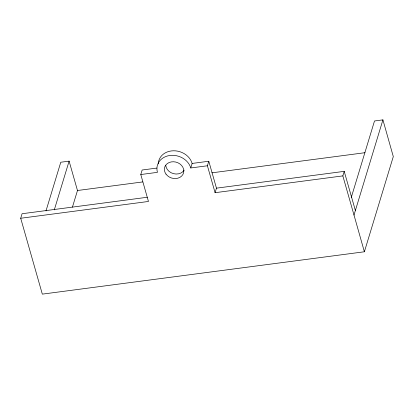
<?xml version="1.0" encoding="UTF-8"?>
<svg xmlns="http://www.w3.org/2000/svg" width="414" height="414" viewBox="0 0 414 414"><rect width="100%" height="100%" fill="white"/><g stroke="black" fill="none" stroke-linecap="round" stroke-linejoin="round"><path stroke-width="0.62" d="M351.274 197.442L374.504 120.976L382.919 119.869L393.3 156.59L364.382 251.774L42.326 294.131L20.7 218.261L22.077 213.733L147.275 197.266M45.98 210.954L60.78 162.236L69.107 161.144L77.48 190.512L72.424 207.16M54.306 209.862L69.107 161.144M20.7 218.261L148.455 201.463L140.781 174.537L142.157 170.009L156.89 168.068M140.781 174.537L157.439 172.348A17.393 14.588 16.9 0 1 169.911 155.473A17.393 14.588 16.9 0 1 190.756 167.965L192.132 163.437L208.791 161.243L216.465 188.163L215.083 192.696L342.839 175.893L344.215 171.36L216.465 188.163M215.083 192.696L207.414 165.776L208.791 161.243M364.382 251.774L354.001 215.052L382.919 119.869M190.756 167.965L207.414 165.776M77.48 190.512L142.783 181.922M211.932 172.829L364.951 152.704M344.215 171.36L355.378 210.519M342.839 175.893L354.001 215.052M158.298 163.939A17.393 14.588 16.9 0 1 173.497 150.779A17.393 14.588 16.9 0 1 192.132 163.437M184.199 170.076A9.858 8.264 16.9 0 1 173.564 173.673A9.858 8.264 16.9 0 1 165.76 165.341M165.998 174.113A9.858 8.264 16.9 0 0 182.817 174.61A9.858 8.264 16.9 0 0 173.471 161.75A9.858 8.264 16.9 0 0 165.998 174.113"/></g></svg>
